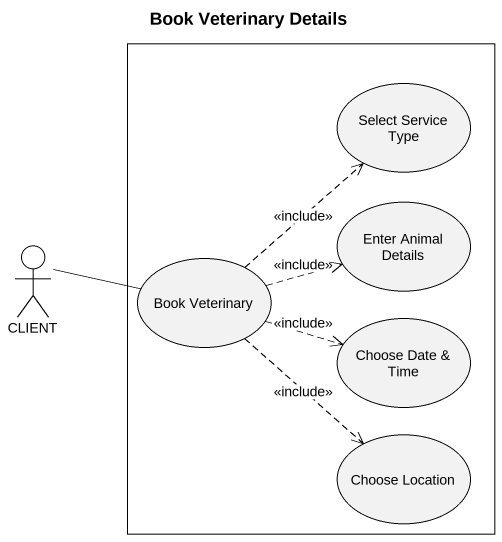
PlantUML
@startuml
title Book Veterinary Details
rectangle " " as rectangle1 {
  usecase "Select Service Type" as Select_Service_Type
  usecase "Enter Animal Details" as Enter_Animal_Details
  usecase "Book Veterinary" as Book_Veterinary
  usecase "Choose Date & Time" as Choose_Date_Time
  usecase "Choose Location" as Choose_Location
}
actor CLIENT
CLIENT -right- Book_Veterinary
Book_Veterinary .up.> Select_Service_Type : <<include>>
Book_Veterinary .right.> Enter_Animal_Details : <<include>>
Book_Veterinary .right.> Choose_Date_Time : <<include>>
Book_Veterinary ..> Choose_Location : <<include>>
@enduml
